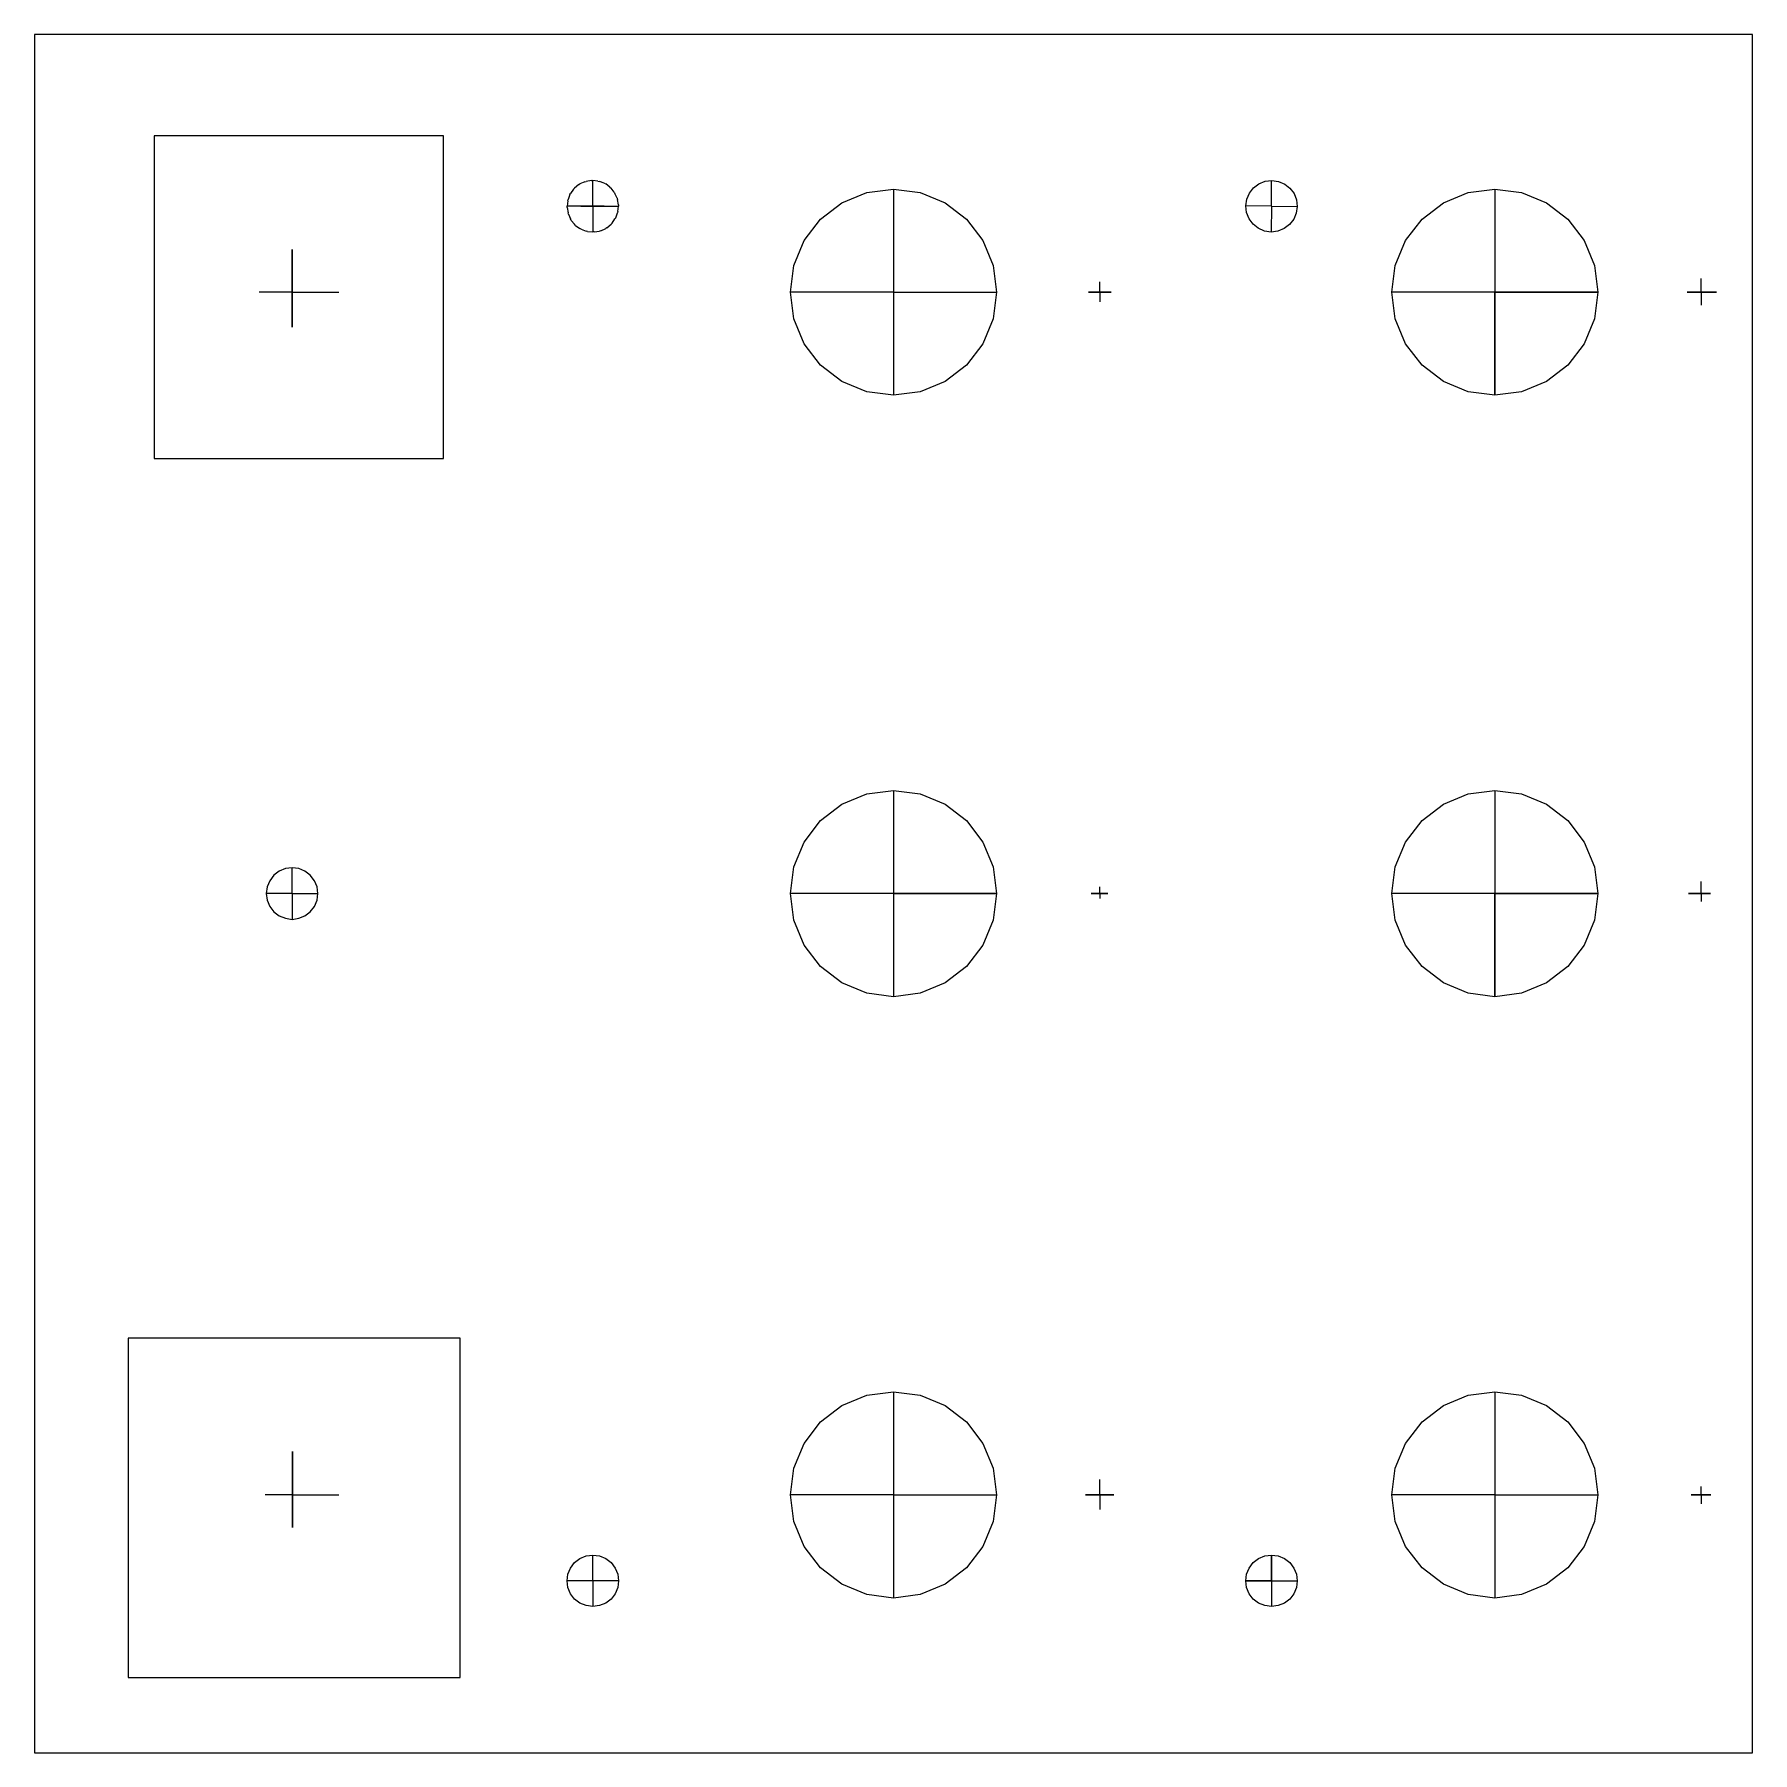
# Model space of a CAD drawing. Header units: inches. Extents: x -50 to 50, y -50 to 50.
import ezdxf

# ---------------------------------------------------------------- set-up
doc = ezdxf.new("R2010")
doc.units = ezdxf.units.IN
doc.header["$MEASUREMENT"] = 0

msp = doc.modelspace()

# ---------------------------------------------------------------- linework, layer by layer
for p, q in [((50, 50), (-50, 50)), ((-50, 50), (-50, -50)), ((50, -50), (50, 50)), ((-18.62, 41), (-18.79, 40.75)), ((-18.62, 41), (-18.56, 41.06)), ((-18.32, 41.26), (-18.56, 41.06)), ((-18.32, 41.26), (-18.25, 41.3)), ((-17.97, 41.42), (-18.25, 41.3)), ((-17.97, 41.42), (-17.89, 41.45)), ((-17.58, 41.5), (-17.89, 41.45)), ((-17.58, 41.5), (-17.5, 41.5)), ((-17.2, 41.47), (-17.5, 41.5)), ((-17.5, 40.52), (-17.5, 41.5)), ((-17.2, 41.47), (-17.11, 41.45)), ((-16.83, 41.34), (-17.11, 41.45)), ((-16.83, 41.34), (-16.75, 41.3)), ((-16.5, 41.12), (-16.75, 41.3)), ((-16.5, 41.12), (-16.44, 41.06)), ((-16.25, 40.82), (-16.44, 41.06)), ((-1.55, 40.8), (0, 41)), ((0, 41), (1.55, 40.8)), ((0, 41), (0, 35)), ((20.71, 40.77), (20.95, 41.08)), ((20.95, 41.08), (21.27, 41.31)), ((21.27, 41.31), (21.63, 41.46)), ((21.63, 41.46), (22.02, 41.5)), ((22, 40), (22, 41.5)), ((22.02, 41.5), (22.41, 41.45)), ((22.41, 41.45), (22.77, 41.29)), ((22.77, 41.29), (23.07, 41.05)), ((23.07, 41.05), (23.31, 40.74)), ((33.45, 40.8), (35, 41)), ((35, 41), (36.55, 40.8)), ((35, 41), (35, 35)), ((-18.96, 40.31), (-18.99, 40)), ((-18.99, 39.92), (-18.99, 40)), ((-18.2, 40), (-18.99, 40)), ((-18.96, 40.31), (-18.94, 40.39)), ((-18.84, 40.68), (-18.94, 40.39)), ((-18.84, 40.68), (-18.79, 40.75)), ((-17.5, 40), (-18.2, 40)), ((-18.2, 40), (-16.83, 40)), ((-17.5, 40), (-17.5, 40.52)), ((-16.83, 40), (-17.5, 40)), ((-17.5, 40), (-17.5, 39.45)), ((-16.83, 40), (-16.01, 40.01)), ((-16.25, 40.82), (-16.21, 40.75)), ((-16.08, 40.47), (-16.21, 40.75)), ((-16.08, 40.47), (-16.06, 40.39)), ((-16.01, 40.09), (-16.06, 40.39)), ((-16.04, 39.7), (-16.01, 40.01)), ((-16.01, 40.09), (-16.01, 40.01)), ((-4.24, 39.25), (-3, 40.2)), ((-3, 40.2), (-1.55, 40.8)), ((1.55, 40.8), (3, 40.2)), ((3, 40.2), (4.24, 39.25)), ((20.5, 40.02), (20.56, 40.41)), ((20.55, 39.63), (20.5, 40.02)), ((22, 40), (20.5, 40.02)), ((20.56, 40.41), (20.71, 40.77)), ((22, 40), (21.98, 38.5)), ((22, 40), (23.5, 39.99)), ((23.31, 40.74), (23.45, 40.37)), ((23.45, 40.37), (23.5, 39.99)), ((30.76, 39.25), (32, 40.2)), ((32, 40.2), (33.45, 40.8)), ((36.55, 40.8), (38, 40.2)), ((38, 40.2), (39.24, 39.25)), ((-18.99, 39.92), (-18.94, 39.62)), ((-18.92, 39.54), (-18.94, 39.62)), ((-18.92, 39.54), (-18.79, 39.26)), ((-18.75, 39.18), (-18.79, 39.26)), ((-18.75, 39.18), (-18.56, 38.95)), ((-17.5, 39.45), (-17.5, 38.51)), ((-16.38, 39.01), (-16.44, 38.95)), ((-16.38, 39.01), (-16.21, 39.26)), ((-16.16, 39.33), (-16.21, 39.26)), ((-16.16, 39.33), (-16.06, 39.62)), ((-16.04, 39.7), (-16.06, 39.62)), ((-5.2, 38), (-4.24, 39.25)), ((4.24, 39.25), (5.2, 38)), ((20.69, 39.27), (20.55, 39.63)), ((20.93, 38.96), (20.69, 39.27)), ((23.29, 39.24), (23.05, 38.93)), ((23.44, 39.6), (23.29, 39.24)), ((23.5, 39.99), (23.44, 39.6)), ((29.8, 38), (30.76, 39.25)), ((39.24, 39.25), (40.2, 38)), ((-18.5, 38.89), (-18.56, 38.95)), ((-18.5, 38.89), (-18.25, 38.71)), ((-18.17, 38.67), (-18.25, 38.71)), ((-18.17, 38.67), (-17.89, 38.56)), ((-17.8, 38.54), (-17.89, 38.56)), ((-17.8, 38.54), (-17.5, 38.51)), ((-17.42, 38.51), (-17.5, 38.51)), ((-17.42, 38.51), (-17.11, 38.56)), ((-17.03, 38.58), (-17.11, 38.56)), ((-17.03, 38.58), (-16.75, 38.71)), ((-16.68, 38.75), (-16.75, 38.71)), ((-16.68, 38.75), (-16.44, 38.95)), ((-5.8, 36.56), (-5.2, 38)), ((5.2, 38), (5.8, 36.56)), ((21.23, 38.72), (20.93, 38.96)), ((21.59, 38.56), (21.23, 38.72)), ((21.98, 38.5), (21.59, 38.56)), ((22.37, 38.55), (21.98, 38.5)), ((22.73, 38.7), (22.37, 38.55)), ((23.05, 38.93), (22.73, 38.7)), ((29.2, 36.56), (29.8, 38)), ((40.2, 38), (40.8, 36.56)), ((-35, 35), (-35, 37.48)), ((-35, 37.48), (-35, 32.97)), ((-6, 35), (-5.8, 36.56)), ((5.8, 36.56), (6, 35)), ((29, 35), (29.2, 36.56)), ((40.8, 36.56), (41, 35)), ((-35, 35), (-36.91, 35)), ((-35, 35), (-32.28, 35)), ((-35, 32.97), (-35, 35)), ((-5.8, 33.45), (-6, 35)), ((0, 35), (-6, 35)), ((0, 35), (6, 35)), ((0, 35), (0, 29)), ((6, 35), (5.8, 33.45)), ((12.66, 35), (11.34, 35)), ((11.34, 35), (12, 35)), ((12, 35), (12, 35.6)), ((12, 35), (12.66, 35)), ((12, 35), (12, 34.44)), ((29.2, 33.45), (29, 35)), ((35, 35), (29, 35)), ((35, 35), (41, 35)), ((41, 35), (35, 35)), ((35, 35), (35, 29)), ((35, 29), (35, 35)), ((41, 35), (40.8, 33.45)), ((47.89, 35), (46.19, 35)), ((46.19, 35), (47, 35)), ((47, 35), (47, 35.8)), ((47, 35), (47.89, 35)), ((47, 35), (47, 34.25)), ((-5.2, 32), (-5.8, 33.45)), ((5.8, 33.45), (5.2, 32)), ((29.8, 32), (29.2, 33.45)), ((40.8, 33.45), (40.2, 32)), ((-4.24, 30.76), (-5.2, 32)), ((5.2, 32), (4.24, 30.76)), ((30.76, 30.76), (29.8, 32)), ((40.2, 32), (39.24, 30.76)), ((-3, 29.81), (-4.24, 30.76)), ((4.24, 30.76), (3, 29.81)), ((32, 29.81), (30.76, 30.76)), ((39.24, 30.76), (38, 29.81)), ((-1.55, 29.21), (-3, 29.81)), ((0, 29), (-1.55, 29.21)), ((1.55, 29.21), (0, 29)), ((3, 29.81), (1.55, 29.21)), ((33.45, 29.21), (32, 29.81)), ((35, 29), (33.45, 29.21)), ((36.55, 29.21), (35, 29)), ((38, 29.81), (36.55, 29.21)), ((-1.55, 5.8), (0, 6)), ((0, 6), (1.55, 5.8)), ((0, 6), (0, 0)), ((33.45, 5.8), (35, 6)), ((35, 6), (36.55, 5.8)), ((35, 6), (35, 0)), ((-4.24, 4.25), (-3, 5.2)), ((-3, 5.2), (-1.55, 5.8)), ((1.55, 5.8), (3, 5.2)), ((3, 5.2), (4.24, 4.25)), ((30.76, 4.25), (32, 5.2)), ((32, 5.2), (33.45, 5.8)), ((36.55, 5.8), (38, 5.2)), ((38, 5.2), (39.24, 4.25)), ((-5.2, 3), (-4.24, 4.25)), ((4.24, 4.25), (5.2, 3)), ((29.8, 3), (30.76, 4.25)), ((39.24, 4.25), (40.2, 3)), ((-5.8, 1.56), (-5.2, 3)), ((5.2, 3), (5.8, 1.56)), ((29.2, 1.56), (29.8, 3)), ((40.2, 3), (40.8, 1.56)), ((-36.06, 1.07), (-36.3, 0.75)), ((-35.75, 1.3), (-36.06, 1.07)), ((-35.39, 1.45), (-35.75, 1.3)), ((-35, 1.5), (-35.39, 1.45)), ((-34.61, 1.45), (-35, 1.5)), ((-35, 0), (-35, 1.5)), ((-34.25, 1.3), (-34.61, 1.45)), ((-33.94, 1.07), (-34.25, 1.3)), ((-33.7, 0.75), (-33.94, 1.07)), ((-6, 0), (-5.8, 1.56)), ((5.8, 1.56), (6, 0)), ((29, 0), (29.2, 1.56)), ((40.8, 1.56), (41, 0)), ((-36.45, 0.39), (-36.5, 0)), ((-36.5, 0), (-36.45, -0.38)), ((-35, 0), (-36.5, 0)), ((-36.3, 0.75), (-36.45, 0.39)), ((-35, 0), (-33.5, 0)), ((-35, 0), (-35, -1.5)), ((-33.55, 0.39), (-33.7, 0.75)), ((-33.5, 0), (-33.55, 0.39)), ((-33.55, -0.38), (-33.5, 0)), ((-5.8, -1.55), (-6, 0)), ((0, 0), (-6, 0)), ((0, 0), (6, 0)), ((6, 0), (0, 0)), ((0, 0), (0, -6)), ((6, 0), (5.8, -1.55)), ((12, 0), (11.5, 0)), ((11.5, 0), (12, 0)), ((12, 0), (12, 0.4)), ((12, 0), (12.47, 0)), ((12.47, 0), (12, 0)), ((12, 0), (12, -0.29)), ((29.2, -1.55), (29, 0)), ((35, 0), (29, 0)), ((35, 0), (41, 0)), ((41, 0), (35, 0)), ((35, 0), (35, -6)), ((35, -6), (35, 0)), ((41, 0), (40.8, -1.55)), ((47, 0), (46.27, 0)), ((46.27, 0), (47.54, 0)), ((47, 0), (47, 0.7)), ((47.54, 0), (47, 0)), ((47, 0), (47, -0.47)), ((-36.45, -0.38), (-36.3, -0.75)), ((-36.3, -0.75), (-36.06, -1.06)), ((-33.94, -1.06), (-33.7, -0.75)), ((-33.7, -0.75), (-33.55, -0.38)), ((-36.06, -1.06), (-35.75, -1.29)), ((-35.75, -1.29), (-35.39, -1.44)), ((-35.39, -1.44), (-35, -1.5)), ((-35, -1.5), (-34.61, -1.44)), ((-34.61, -1.44), (-34.25, -1.29)), ((-34.25, -1.29), (-33.94, -1.06)), ((-5.2, -3), (-5.8, -1.55)), ((5.8, -1.55), (5.2, -3)), ((29.8, -3), (29.2, -1.55)), ((40.8, -1.55), (40.2, -3)), ((-4.24, -4.24), (-5.2, -3)), ((5.2, -3), (4.24, -4.24)), ((30.76, -4.24), (29.8, -3)), ((40.2, -3), (39.24, -4.24)), ((-3, -5.19), (-4.24, -4.24)), ((4.24, -4.24), (3, -5.19)), ((32, -5.19), (30.76, -4.24)), ((39.24, -4.24), (38, -5.19)), ((-1.55, -5.79), (-3, -5.19)), ((0, -6), (-1.55, -5.79)), ((1.55, -5.79), (0, -6)), ((3, -5.19), (1.55, -5.79)), ((33.45, -5.79), (32, -5.19)), ((35, -6), (33.45, -5.79)), ((36.55, -5.79), (35, -6)), ((38, -5.19), (36.55, -5.79)), ((-1.55, -29.2), (0, -29)), ((0, -29), (1.55, -29.2)), ((0, -29), (0, -35)), ((33.45, -29.2), (35, -29)), ((35, -29), (36.55, -29.2)), ((35, -29), (35, -35)), ((-4.24, -30.75), (-3, -29.8)), ((-3, -29.8), (-1.55, -29.2)), ((1.55, -29.2), (3, -29.8)), ((3, -29.8), (4.24, -30.75)), ((30.76, -30.75), (32, -29.8)), ((32, -29.8), (33.45, -29.2)), ((36.55, -29.2), (38, -29.8)), ((38, -29.8), (39.24, -30.75)), ((-5.2, -32), (-4.24, -30.75)), ((4.24, -30.75), (5.2, -32)), ((29.8, -32), (30.76, -30.75)), ((39.24, -30.75), (40.2, -32)), ((-5.8, -33.44), (-5.2, -32)), ((5.2, -32), (5.8, -33.44)), ((29.2, -33.44), (29.8, -32)), ((40.2, -32), (40.8, -33.44)), ((-34.98, -35), (-34.98, -32.47)), ((-34.98, -32.47), (-34.98, -36.89)), ((-6, -35), (-5.8, -33.44)), ((5.8, -33.44), (6, -35)), ((29, -35), (29.2, -33.44)), ((40.8, -33.44), (41, -35)), ((-34.98, -35), (-36.57, -35)), ((-34.98, -35), (-32.28, -35)), ((-34.98, -36.89), (-34.98, -35)), ((-5.8, -36.55), (-6, -35)), ((0, -35), (-6, -35)), ((0, -35), (6, -35)), ((0, -35), (0, -41)), ((6, -35), (5.8, -36.55)), ((12.82, -35), (11.18, -35)), ((11.18, -35), (12, -35)), ((12, -35), (12, -34.1)), ((12, -35), (12.82, -35)), ((12, -35), (12, -35.84)), ((29.2, -36.55), (29, -35)), ((35, -35), (29, -35)), ((35, -35), (41, -35)), ((35, -35), (35, -41)), ((41, -35), (40.8, -36.55)), ((47, -35), (46.43, -35)), ((46.43, -35), (47.57, -35)), ((47, -35), (47, -34.5)), ((47.57, -35), (47, -35)), ((47, -35), (47, -35.52)), ((-5.2, -38), (-5.8, -36.55)), ((5.8, -36.55), (5.2, -38)), ((29.8, -38), (29.2, -36.55)), ((40.8, -36.55), (40.2, -38)), ((-4.24, -39.24), (-5.2, -38)), ((5.2, -38), (4.24, -39.24)), ((30.76, -39.24), (29.8, -38)), ((40.2, -38), (39.24, -39.24)), ((-18.8, -39.25), (-18.56, -38.93)), ((-18.56, -38.93), (-18.25, -38.7)), ((-18.25, -38.7), (-17.89, -38.55)), ((-17.89, -38.55), (-17.5, -38.5)), ((-17.5, -38.5), (-17.11, -38.55)), ((-17.5, -40), (-17.5, -38.5)), ((-17.11, -38.55), (-16.75, -38.7)), ((-16.75, -38.7), (-16.44, -38.93)), ((-16.44, -38.93), (-16.2, -39.25)), ((20.7, -39.25), (20.94, -38.93)), ((20.94, -38.93), (21.25, -38.7)), ((21.25, -38.7), (21.61, -38.55)), ((21.61, -38.55), (22, -38.5)), ((22, -38.5), (22.39, -38.55)), ((22, -40), (22, -38.5)), ((22, -38.5), (22, -40)), ((22.39, -38.55), (22.75, -38.7)), ((22.75, -38.7), (23.06, -38.93)), ((23.06, -38.93), (23.3, -39.25)), ((-19, -40), (-18.95, -39.61)), ((-18.95, -40.38), (-19, -40)), ((-17.5, -40), (-19, -40)), ((-18.95, -39.61), (-18.8, -39.25)), ((-16, -40), (-17.5, -40)), ((-17.5, -40), (-17.5, -41.5)), ((-16.2, -39.25), (-16.05, -39.61)), ((-16.05, -39.61), (-16, -40)), ((-16, -40), (-16.05, -40.38)), ((-3, -40.19), (-4.24, -39.24)), ((4.24, -39.24), (3, -40.19)), ((20.5, -40), (20.55, -39.61)), ((20.55, -40.38), (20.5, -40)), ((22, -40), (20.5, -40)), ((20.5, -40), (22, -40)), ((20.55, -39.61), (20.7, -39.25)), ((22, -40), (23.5, -40)), ((22, -40), (22, -41.5)), ((23.3, -39.25), (23.45, -39.61)), ((23.45, -39.61), (23.5, -40)), ((23.5, -40), (23.45, -40.38)), ((32, -40.19), (30.76, -39.24)), ((39.24, -39.24), (38, -40.19)), ((-18.8, -40.75), (-18.95, -40.38)), ((-18.56, -41.06), (-18.8, -40.75)), ((-16.2, -40.75), (-16.44, -41.06)), ((-16.05, -40.38), (-16.2, -40.75)), ((-1.55, -40.79), (-3, -40.19)), ((0, -41), (-1.55, -40.79)), ((1.55, -40.79), (0, -41)), ((3, -40.19), (1.55, -40.79)), ((20.7, -40.75), (20.55, -40.38)), ((20.94, -41.06), (20.7, -40.75)), ((23.3, -40.75), (23.06, -41.06)), ((23.45, -40.38), (23.3, -40.75)), ((33.45, -40.79), (32, -40.19)), ((35, -41), (33.45, -40.79)), ((36.55, -40.79), (35, -41)), ((38, -40.19), (36.55, -40.79)), ((-18.25, -41.29), (-18.56, -41.06)), ((-17.89, -41.44), (-18.25, -41.29)), ((-17.5, -41.5), (-17.89, -41.44)), ((-17.11, -41.44), (-17.5, -41.5)), ((-16.75, -41.29), (-17.11, -41.44)), ((-16.44, -41.06), (-16.75, -41.29)), ((21.25, -41.29), (20.94, -41.06)), ((21.61, -41.44), (21.25, -41.29)), ((22, -41.5), (21.61, -41.44)), ((22.39, -41.44), (22, -41.5)), ((22.75, -41.29), (22.39, -41.44)), ((23.06, -41.06), (22.75, -41.29)), ((-50, -50), (50, -50))]:
    msp.add_line(p, q)
for points in [[(-43.02, 44.1), (-43.02, 25.32), (-26.19, 25.32), (-26.19, 44.1)], [(-44.55, -25.87), (-44.55, -45.62), (-25.22, -45.62), (-25.22, -25.87)]]:
    msp.add_lwpolyline(points, close=True)
msp.add_point((-35, 35))

doc.saveas('drawing.dxf')
